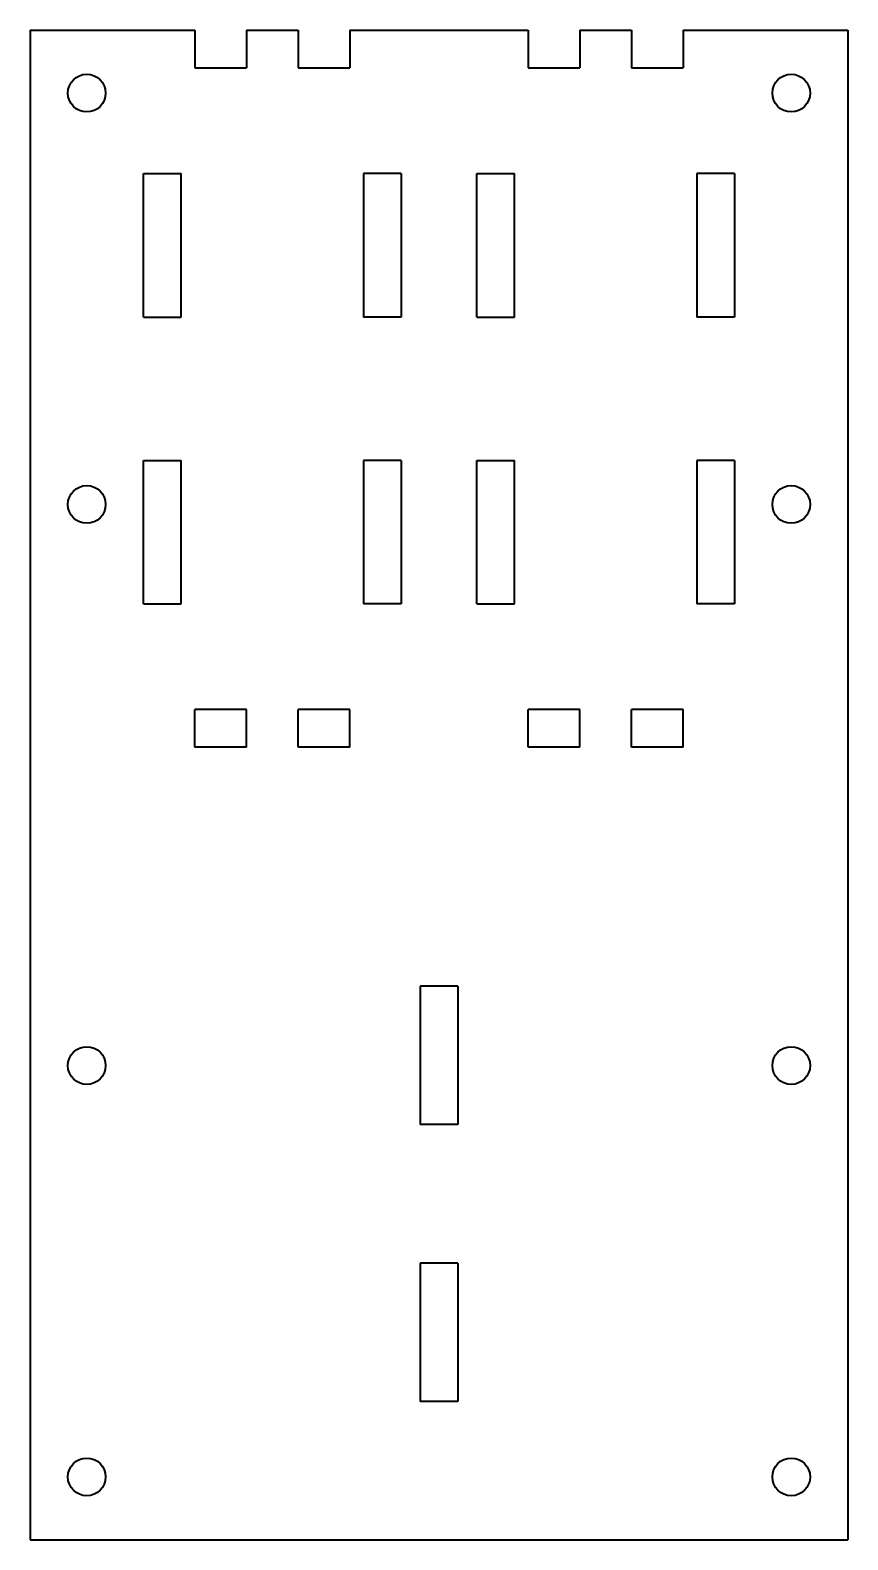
# Model space of a CAD drawing. Header units: inches. Extents: x -1.28 to 1.28, y -2.36 to 2.36.
import ezdxf

# ---------------------------------------------------------------- set-up
doc = ezdxf.new("R2010")
doc.units = ezdxf.units.IN
doc.header["$MEASUREMENT"] = 0
doc.layers.add('Visible', color=7, linetype='Continuous', lineweight=40)

msp = doc.modelspace()

# ---------------------------------------------------------------- linework, layer by layer
at = {"layer": 'Visible'}
for p, q in [((-1.2795, 2.3622), (-0.7638, 2.3622)), ((-1.2795, 2.3622), (-1.2795, -2.3622)), ((-0.7638, 2.3622), (-0.7638, 2.2441)), ((-0.6024, 2.3622), (-0.4409, 2.3622)), ((-0.6024, 2.3622), (-0.6024, 2.2441)), ((-0.4409, 2.3622), (-0.4409, 2.2441)), ((-0.2795, 2.3622), (0.2795, 2.3622)), ((-0.2795, 2.3622), (-0.2795, 2.2441)), ((0.2795, 2.3622), (0.2795, 2.2441)), ((0.4409, 2.3622), (0.6024, 2.3622)), ((0.4409, 2.3622), (0.4409, 2.2441)), ((0.6024, 2.3622), (0.6024, 2.2441)), ((0.7638, 2.3622), (1.2795, 2.3622)), ((0.7638, 2.3622), (0.7638, 2.2441)), ((1.2795, 2.3622), (1.2795, -2.3622)), ((-0.7638, 2.2441), (-0.6024, 2.2441)), ((-0.4409, 2.2441), (-0.2795, 2.2441)), ((0.2795, 2.2441), (0.4409, 2.2441)), ((0.6024, 2.2441), (0.7638, 2.2441)), ((-0.9252, 1.4646), (-0.9252, 1.9134)), ((-0.9252, 1.9134), (-0.8071, 1.9134)), ((-0.8071, 1.4646), (-0.8071, 1.9134)), ((-0.1181, 1.9134), (-0.2362, 1.9134)), ((-0.2362, 1.9134), (-0.2362, 1.4646)), ((-0.1181, 1.9134), (-0.1181, 1.4646)), ((0.1181, 1.4646), (0.1181, 1.9134)), ((0.1181, 1.9134), (0.2362, 1.9134)), ((0.2362, 1.4646), (0.2362, 1.9134)), ((0.9252, 1.9134), (0.8071, 1.9134)), ((0.8071, 1.9134), (0.8071, 1.4646)), ((0.9252, 1.9134), (0.9252, 1.4646)), ((-0.9252, 1.4646), (-0.8071, 1.4646)), ((-0.1181, 1.4646), (-0.2362, 1.4646)), ((0.1181, 1.4646), (0.2362, 1.4646)), ((0.9252, 1.4646), (0.8071, 1.4646)), ((-0.9252, 0.5669), (-0.9252, 1.0157)), ((-0.9252, 1.0157), (-0.8071, 1.0157)), ((-0.8071, 0.5669), (-0.8071, 1.0157)), ((-0.1181, 1.0157), (-0.2362, 1.0157)), ((-0.2362, 1.0157), (-0.2362, 0.5669)), ((-0.1181, 1.0157), (-0.1181, 0.5669)), ((0.1181, 0.5669), (0.1181, 1.0157)), ((0.1181, 1.0157), (0.2362, 1.0157)), ((0.2362, 0.5669), (0.2362, 1.0157)), ((0.9252, 1.0157), (0.8071, 1.0157)), ((0.8071, 1.0157), (0.8071, 0.5669)), ((0.9252, 1.0157), (0.9252, 0.5669)), ((-0.9252, 0.5669), (-0.8071, 0.5669)), ((-0.1181, 0.5669), (-0.2362, 0.5669)), ((0.1181, 0.5669), (0.2362, 0.5669)), ((0.9252, 0.5669), (0.8071, 0.5669)), ((-0.7638, 0.1181), (-0.7638, 0.2362)), ((-0.6024, 0.2362), (-0.7638, 0.2362)), ((-0.6024, 0.1181), (-0.6024, 0.2362)), ((-0.4409, 0.1181), (-0.4409, 0.2362)), ((-0.2795, 0.2362), (-0.4409, 0.2362)), ((-0.2795, 0.1181), (-0.2795, 0.2362)), ((0.2795, 0.1181), (0.2795, 0.2362)), ((0.4409, 0.2362), (0.2795, 0.2362)), ((0.4409, 0.1181), (0.4409, 0.2362)), ((0.6024, 0.1181), (0.6024, 0.2362)), ((0.7638, 0.2362), (0.6024, 0.2362)), ((0.7638, 0.1181), (0.7638, 0.2362)), ((-0.6024, 0.1181), (-0.7638, 0.1181)), ((-0.2795, 0.1181), (-0.4409, 0.1181)), ((0.4409, 0.1181), (0.2795, 0.1181)), ((0.7638, 0.1181), (0.6024, 0.1181)), ((0.0591, -0.6299), (-0.0591, -0.6299)), ((-0.0591, -0.6299), (-0.0591, -1.063)), ((0.0591, -0.6299), (0.0591, -1.063)), ((0.0591, -1.063), (-0.0591, -1.063)), ((0.0591, -1.4961), (-0.0591, -1.4961)), ((-0.0591, -1.4961), (-0.0591, -1.9291)), ((0.0591, -1.4961), (0.0591, -1.9291)), ((0.0591, -1.9291), (-0.0591, -1.9291)), ((-1.2795, -2.3622), (1.2795, -2.3622))]:
    msp.add_line(p, q, dxfattribs=at)
for centre in [(-1.1024, 2.1654), (1.1024, 2.1654), (-1.1024, 0.878), (1.1024, 0.878), (-1.1024, -0.878), (1.1024, -0.878), (-1.1024, -2.1654), (1.1024, -2.1654)]:
    msp.add_circle(centre, 0.0591, dxfattribs=at)

doc.saveas('drawing.dxf')
